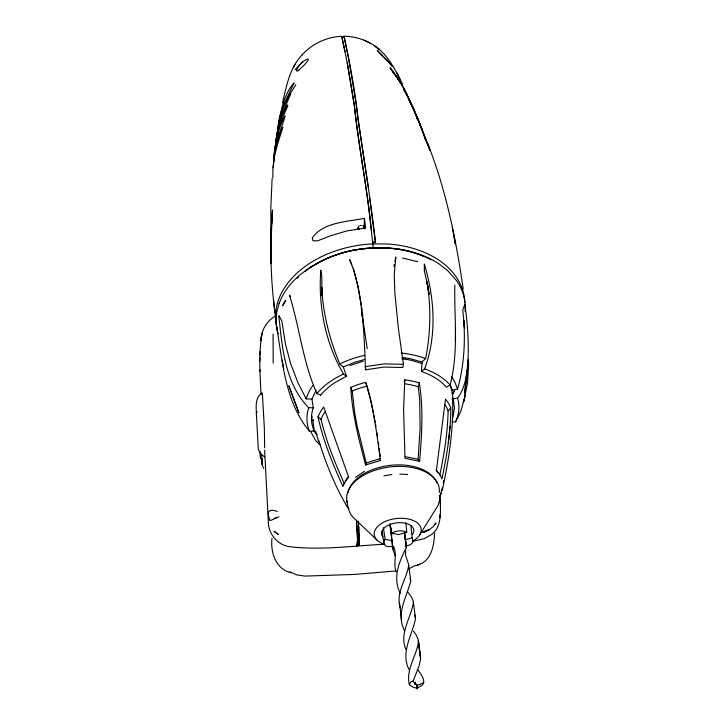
<?xml version="1.0" encoding="UTF-8"?>
<svg xmlns="http://www.w3.org/2000/svg" width="725" height="725" viewBox="0 0 725 725"><rect width="100%" height="100%" fill="white"/><g stroke="black" fill="none" stroke-linecap="round" stroke-linejoin="round"><path stroke-width="1.09" d="M357.389 538.548L356.537 520.251M440.211 499.208C440.356 508.796 441.471 519.209 437.184 528.099A25.928 22.103 6.6 0 1 432.082 534.198L424.107 538.738L412.48 541.321M426.853 281.128L429.191 294.54L426.853 281.128C431.239 306.72 430.641 333.147 425.62 358.594L421.968 362.038L421.488 371.535C430.822 374.698 439.803 379.646 446.346 387.141L450.089 385.02C458.807 352.441 454.131 318.447 454.82 285.206M264.625 450.298L268.304 521.311C268.15 533.138 276.606 544.067 288.206 546.514C320.178 550.628 352.821 545.816 384.875 544.212M394.871 261.245L395.841 256.976L394.237 274.385L394.835 292.683L398.388 328.488L403.453 364.331L402.81 367.484L383.724 367.077L365.491 369.832C364.213 335.856 363.216 301.183 353.211 268.35M262.359 332.503C258.308 352.794 260.003 373.837 261.054 394.355M405.61 549.378L405.502 554.933L408.556 564.286L410.703 580.915C406.933 597.065 395.37 614.03 404.695 630.904M264.67 447.833L264.335 427.659L262.522 396.394M455.427 340.587L455.472 328.624M274.929 152.848C274.902 137.659 280.049 123.023 286.312 109.375C286.547 108.397 288.659 105.134 287.381 104.98C280.086 117.74 276.107 132.63 275.609 147.302M277.911 131.243C278.137 118.719 283.484 106.847 288.976 95.791L295.791 84.662M450.76 408.012C450.787 431.928 446.863 455.635 441.915 478.971L440.419 475.392L436.432 470.244L445.494 399.085A68.748 43.119 -6.7 0 1 450.76 408.012L448.086 410.885C447.724 432.544 444.226 454.004 439.758 475.165M274.304 159.482L274.394 154.452M468.694 363.307L467.498 383.317L463.81 401.577M277.847 132.05L277.974 127.102L277.448 131.325M364.213 226.1L364.439 218.379C347.175 221.768 323.45 222.104 312.285 237.836L312.91 240.754L317.532 240.845L330.455 235.824L346.577 230.967L365.627 227.976L364.439 218.379M259.885 361.277L259.994 357.633M260.058 355.168L260.175 351.435M276.334 141.194L277.757 128.796L280.756 117.559L290.752 93.77L289.329 95.211M358.105 229.571L358.449 227.251L358.132 228.13M467.072 369.596L464.471 393.684C469.691 364.14 469.22 333.953 464.779 304.364L462.758 310.137L464.607 328.498L463.746 320.441C465.405 343.478 463.792 366.895 457.538 389.18L451.811 390.141L449.881 384.803M356.582 521.393L357.57 536.98L357.135 546.26L357.235 542.073M357.198 544.955L359.074 544.847L358.467 521.248M359.074 544.847L358.812 526.839M372.868 242.694L372.895 242.105L375.432 242.014L375.405 242.531L369.668 198.097M277.113 136.273L277.322 132.376M272.12 178.577L270.842 207.685L271.068 263.728L271.014 231.719L270.942 248.367L271.322 227.759L270.996 241.117L272.537 209.969C269.646 244.071 270.57 278.418 274.893 312.357M271.657 223.527L271.947 218.134M277.911 131.959L278.019 129.884M273.805 160.116C273.524 144.592 281.282 130.437 285.025 116C278.527 127.147 275.79 140.614 274.476 153.374M259.894 371.436L260.003 369.75M401.278 614.555L401.478 611.728M404.767 379.855L403.598 409.634L404.994 458.291L419.621 461.336C421.796 435.272 423.545 408.846 419.313 382.891A68.757 42.956 -7.1 0 0 404.767 379.846L404.233 381.776M419.621 461.336L418.135 459.306L420.128 427.705L419.639 399.122L418.262 386.86L419.313 382.891M406.435 547.466L404.559 532.893L406.435 547.466C399.221 561.286 392.325 578.088 400.227 593.249M261.752 394.028L262.024 392.823A16.023 0.716 88.4 0 1 262.522 396.258M465.06 311.478L465.233 309.475A94.975 65.667 -7.3 0 0 456.46 280.521L447.479 270.398L438.444 263.474M367.086 386.18L365.618 382.347A68.748 43.056 -7.5 0 0 350.837 387.386C352.033 413.803 358.911 439.531 365.581 464.979L380.407 460.502L380.498 459.514M263.692 468.468L262.133 464.761L261.643 454.058M394.047 266.601L394.273 264.453M448.267 443.365L450.089 426.209M467.308 367.403L468.142 359.736M343.741 37.455C343.396 35.09 346.378 36.767 347.583 36.386C357.198 37.093 366.533 40.41 374.544 45.757C388.219 54.919 395.614 70.316 402.665 84.58M364.666 228.565L364.539 227.106M365.491 369.832L365.772 367.666M434.628 533.228C433.994 545.445 431.611 561.259 417.645 564.993L419.82 564.132M467.598 367.24C466.392 378.015 464.145 389.207 457.638 398.152C459.949 406.018 459.079 414.555 455.545 421.914L452.273 421.887M279.125 121.564C281.309 108.333 285.034 92.709 294.078 82.84C287.807 96.887 279.089 110.78 278.201 126.775M464.471 397.146L464.788 394.953M261.326 337.098L260.964 340.877L261.281 337.197L261.227 337.642C262.115 329.068 267.081 321.166 274.413 316.662M273.923 160.107L274.485 156.935M276.153 147.429L278.318 138.366L281.517 129.358L282.877 127.355L277.294 145.009L274.403 156.79L272.944 167.656L272.845 177.852M443.274 482.778L443.664 480.711M415.108 684.418L415.534 682.243L415.108 684.418L413.223 680.875L419.267 665.323L420.591 658.844L418.135 639.45L416.386 635.299L413.468 631.103M274.965 149.885L275.799 145.689M277.666 136.237L278.5 132.041M442.187 490.671C448.648 460.747 453.587 430.242 452.608 399.529M442.259 487.925L440.256 494.93M463.347 402.629L464.027 399.339M276.397 139.001L277.331 134.768M279.207 126.304L280.367 121.012M282.532 102.905C286.366 86.193 289.692 68.078 301.881 55.1M276.887 143.206L274.313 154.905L273.262 167.747M416.721 684.518L417.192 688.75L416.721 684.518L415.633 683.766M465.187 395.587L460.783 411.311L455.545 421.914M316.064 390.141L311.931 399.094L306.158 398.868L297.957 382.691L290.761 364.013L285.487 344.312L281.88 321.093L278.817 315.638C282.107 347.42 285.106 383.797 308.732 407.722C306.05 415.416 306.376 423.962 309.62 431.438L314.17 430.822L312.702 419.295L313.445 420.917M452.536 418.542L454.493 408.166L451.811 390.141M358.449 228.094L358.884 229.535M279.043 303.576L276.642 312.801L276.071 321.991A94.893 65.613 -7.3 0 0 278.092 333.79M311.931 399.094L313.318 407.767C310.581 415.189 310.826 423.627 314.17 430.822M264.625 456.977L260.656 453.787L258.336 449.672L256.369 413.667L257.076 411.447M365.581 464.979L366.225 463.03L357.208 426.273L354.761 413.232L352.223 391.101L350.846 387.386M364.539 226.653L364.122 225.81L362.899 225.729L363.406 225.919M341.756 36.531L347.565 64.389L354.126 104.409C358.839 146.45 367.104 188.065 371.399 230.188M421.488 371.535L424.569 368.871C437.211 335.503 434.456 297.649 424.324 263.991L424.352 270.76L428.339 288.885M440.057 496.317L441.434 493.118M342.789 486.194L346.242 480.032L348.707 477.231L323.712 407.042A68.748 43.364 -7.8 0 0 318.021 416.821C323.169 440.936 332.712 463.801 342.789 486.194L344.23 483.412C334.923 462.659 326.187 441.489 321.057 419.267L318.021 416.821M343.614 37.546L344.121 36.966L348.662 58.834L356.356 105.397C362.228 150.909 370.475 196.303 375.432 242.014M345.254 481.219L348.381 476.497M452.454 394.527L454.575 390.594L452.454 394.527A71.358 45.92 -7.2 0 0 452.3 392.578M358.893 226.001L358.54 227.532M419.548 535.104L438.045 505.425L439.522 500.803L439.694 496.181M385.102 539.382L384.603 540.152A8.836 5.492 -20.3 0 0 387.322 546.523L392.288 546.55L392.551 540.723L385.102 539.382L383.38 527.655M363.76 226.137L364.032 225.747L364.122 226.282M434.982 524.302L436.015 523.042L433.042 526.758L428.901 529.903L423.445 532.458L428.901 529.903M320.622 395.152L316.916 393.503C324.084 385.02 333.5 378.667 343.523 374.009L346.45 376.248L334.85 382.655A72.427 46.101 -7.2 0 0 328.933 387.014A70.76 44.95 -7.3 0 0 320.649 395.161M260.556 458.436L260.175 451.621M363.651 228.547L363.388 226.245L364.294 226.481M297.051 278.427L298.609 276.805M260.937 393.702C255.055 398.678 256.215 406.861 256.369 413.667M295.057 69.7L303.159 61.489C314.369 54.067 304.391 65.413 301.074 68.014A10.268 1.613 -49 0 1 299.144 69.89M301.718 55.263C311.877 43.89 326.658 36.812 341.919 36.286M302.615 61.951C300.44 63.066 292.483 74.838 299.117 69.935M341.792 37.41L342.272 36.993L341.819 36.93L345.073 51.547M355.458 477.295L364.53 471.313M420.373 686.294L417.663 687.862M415.498 565.391L408.827 568.835M389.932 524.084L391.31 533.192L395.56 531.461M278.935 516.853L270.788 520.387L269.745 520.015M411.383 681.672L413.223 680.875M421.044 686.04C427.532 682.578 420.708 673.969 418.026 669.963M423.699 682.415L419.757 684.581L417.727 684.935M343.523 374.009C325.253 343.079 318.121 305.705 320.803 270.09L321.818 276.778L321.982 295.338L321.646 287.127C323.06 313.544 329.558 339.608 339.798 363.968L343.333 366.977L354.906 362.201L364.53 359.528M415.951 565.745L418.434 564.675M366.225 463.03L380.562 458.499M363.76 226.037L363.397 225.955M363.533 227.414L364.539 227.822L363.932 227.804L364.077 228.982M350.121 365.454L363.225 361.195M275.971 517.895L274.141 518.484M405.864 522.653L406.779 532.286L398.768 534.579L391.31 533.192M405.139 539.753L412.117 537.778L413.06 541.348A8.818 5.755 5.1 0 1 405.81 545.862M364.684 355.368L359.446 356.609A77.339 49.69 -7.2 0 0 339.798 363.968M383.933 475.808L391.835 474.549M364.983 366.669L383.951 363.905L403.453 364.331M453.043 398.777L457.638 398.152M396.022 570.938L354.425 574.436L305.035 576.085L296.634 574.889L289.837 571.726M359.926 225.547L361.512 225.439M425.131 256.904A92.075 63.773 -7.3 0 0 392.098 248.294L373.266 247.814L354.308 249.98A92.075 63.773 -7.3 0 0 304.917 271.413M357.153 544.457L359.029 544.348M373.593 247.859L387.259 247.95L400.544 249.418A94.975 65.667 -7.3 0 1 438.462 263.501M277.022 327.827A95.002 65.884 -7.3 0 1 373.13 243.863L387.784 243.999A95.002 65.884 -7.3 0 1 464.77 302.615M313.318 407.767L308.732 407.722M399.81 474.096L407.595 474.485M363.932 227.804L364.539 227.822M416.431 688.107L413.159 687.2L409.398 684.799L410.495 682.298A8.492 4.404 -4 0 1 411.392 681.681M405.212 456.632L418.135 459.306M402.094 357.38L410.296 358.667L421.968 362.038M401.804 358.721L405.148 359.129M277.294 511.451C269.818 508.733 266.746 510.463 269.102 518.076M402.529 258.037L417.654 261.662M405.275 359.147L411.691 360.388L422.14 363.651M425.62 358.594L420.364 356.8A77.358 49.681 -7.2 0 0 401.215 353.075M424.569 368.871C434.112 372.26 443.328 377.335 450.089 385.02M291.423 572.786C275.745 569.569 270.38 552.441 271.984 538.249M370.004 42.992L364.032 40.156M406.779 532.286L405.71 531.706A8.863 3.489 -5.6 0 0 395.551 531.461M406.335 547.547L404.432 532.92M358.313 228.022L357.923 227.704L358.005 228.457M348.961 508.814L346.188 505.633M411.093 104.346L404.305 88.577L398.07 79.007L406.607 93.498L413.168 108.913M320.169 445.068L315.765 440.691L310.78 431.71M377.063 540.152L354.471 518.629C349.223 514.27 347.773 507.337 346.913 500.921M309.62 431.438C285.433 402.756 282.659 362.826 276.778 327.41M290.653 296.552L289.402 295.084C299.733 327.528 302.778 362.228 316.916 393.503M407.577 591.736L411.546 597.146L413.223 601.043L415.516 618.488C412.407 635.363 399.801 652.609 409.389 670.118M436.097 469.909L438.054 472.791M393.702 546.75C397.282 554.562 392.977 563.688 396.122 571.762M399.085 80.076L390.24 68.068L398.723 79.723M399.575 80.838L390.24 68.068L398.388 79.242M346.342 505.334C334.651 485.143 325.697 463.139 318.9 440.809M382.873 536.98L382.302 536.147A16.24 9.244 -7 0 1 398.333 522.698A16.24 9.244 -7 0 1 412.634 534.334M363.95 226.39L364.34 227.605L363.986 227.251M344.076 36.25C349.758 63.093 355.187 90.181 357.742 117.541L368.173 186.207M396.729 72.618L400.118 79.487M420.21 124.6L419.059 122.135L426.209 141.194M395.234 555.903L393.104 549.885L390.023 524.574M420.138 124.791L427.668 144.891M414.401 614.519L414.754 615.344M418.352 120.54L413.948 109.403L409.208 100.304L417.419 117.477L421.116 127.935M414.02 110.164L409.099 98.763L403.78 89.583L412.833 106.829L417.401 119.435M351.788 264.833L349.667 259.668L353.338 269.011M427.433 142.816C446.011 189.66 456.061 239.341 463.23 289.058M423.717 133.491L429.988 150.365L426.871 141.873M346.45 376.248L343.333 366.977M419.576 653.986L420.002 655.237M422.53 131.261L418.542 120.196L414.283 111.179L421.751 128.252L425.412 139.689M457.538 389.18L454.938 382.265A77.285 49.635 -7.1 0 0 451.485 376.728M414.392 111.133L415.253 113.898M315.583 431.139L318.773 441.86M365.618 382.347C373.611 407.722 376.937 434.212 380.407 460.502M405.728 649.156C399.103 632.717 411.302 617.682 413.422 602.131M353.718 270.062L358.114 286.756L361.376 305.533M367.376 387.25L370.031 396.901M410.196 578.45L410.703 580.915M415.035 616.123L415.516 618.488M370.33 397.98L373.638 413.35M311.895 416.114L312.257 417.808M416.685 115.846L417.382 119.136M400.381 608.121C395.261 592.869 406.498 579.674 408.719 565.446M452.282 226.979L455.309 243.908L453.995 235.843M409.398 684.799C405.556 669.302 416.694 656.08 418.443 641.426L420.554 657.865M347.13 62.586L350.438 81.862M374.055 415.543L374.435 417.718M374.807 419.902L375.178 422.086M375.55 424.27L375.922 426.445M282.224 360.135L283.656 368.672M350.619 82.949L351.843 90.534M352.024 91.622L354.48 105.877C358.349 145.807 366.841 185.401 370.702 225.43M382.075 531.407L383.924 543.369M361.702 307.699L362.029 309.856M376.946 432.843L377.417 435.952M362.219 314.994L367.231 348.671M378.341 442.295L378.794 445.513M379.248 448.73L379.538 450.905M379.837 453.071L380.272 456.324M370.837 226.517L373.266 247.814M372.895 242.105L373.112 243.845M418.334 640.429L420.246 655.944M399.511 603.073L401.568 620.147M362.572 314.269L362.844 316.481M390.929 527.347L391.201 529.576M391.609 532.92L391.872 535.15M390.059 524.003L392.986 549.178M361.349 307.826L362.989 322.326M273.642 300.848L275.627 319M358.712 228.167L358.803 229.018M359.12 536.717L359.301 538.457L359.111 534.107M439.848 495.229L440.519 504.047M410.903 525.299L412.117 537.778M364.158 328.57L364.367 330.763M262.015 462.931L262.115 464.218L261.798 458.49L262.015 462.931L261.834 459.759M276.288 138.013L276.515 141.212M364.729 227.976L364.775 228.583M260.275 453.66L260.565 458.726M439.848 514.85L439.885 517.849M273.089 334.071L273.18 363.171M383.48 543.913A23.626 13.485 -7 0 1 379.683 524.719A23.626 13.485 -7 0 1 413.667 520.686A23.626 13.485 -7 0 1 414.093 540.288M347.438 503.041A46.59 27.559 -7.1 0 1 390.258 466.9A46.59 27.559 -7.1 0 1 439.287 492.411M452.391 397.663A71.358 45.92 -7.2 0 1 452.192 399.674M450.751 385.754A71.358 45.92 -7.2 0 1 452.019 390.585M279.107 303.53A94.975 65.667 -7.3 0 1 299.788 275.011L309.874 267.462L324.863 259.296A94.975 65.667 -7.3 0 1 373.683 247.859M317.206 434.547A77.258 49.653 -7.2 0 1 313.091 430.215M306.167 398.868A77.321 49.662 -7.2 0 1 312.983 385.365M304.98 271.485A92.256 63.882 -7.3 0 1 307.4 269.673M309.067 268.495A92.256 63.882 -7.3 0 1 319.172 262.341M320.151 261.825A92.256 63.882 -7.3 0 1 327.256 258.426A91.984 63.709 -7.3 0 1 344.991 252.227A92.619 64.126 -7.3 0 1 364.113 248.602A92.256 63.891 -7.3 0 1 400.744 249.627A91.984 63.7 -7.3 0 1 417.999 254.158M418.987 254.52A92.619 64.135 -7.3 0 1 422.874 256.043M404.677 383.77A64.48 41.053 -7.3 0 1 418.307 386.815M352.178 391.047A64.471 41.008 -6.8 0 1 367.058 386.117M321.03 419.267A64.443 40.709 -6.5 0 1 325.017 411.963M445.014 404.695A64.462 40.827 -7.7 0 1 448.095 410.876M348.045 492.819A45.149 26.771 -7.1 0 1 388.002 465.658A45.149 26.771 -7.1 0 1 435.462 480.303M436.097 481.527A45.149 26.771 -7.1 0 1 436.622 482.768M426.064 257.33A92.075 63.773 -7.3 0 1 431.112 259.885M269.736 520.115A5.22 1.178 85.7 0 1 269.066 518.221M364.122 225.81L364.358 226.653L364.131 225.711M294.993 64.389L293.471 67.316L294.993 64.389M284.336 302.615L282.569 305.85L285.795 300.213L284.336 302.615M427.243 530.202L422.757 532.34L427.243 530.202M278.192 534.407L274.159 531.325L278.192 534.407M379.374 49.499L374.49 45.784L379.374 49.499M386.996 60.175L377.145 50.261L392.452 66.256L386.996 60.175M298.881 412.761L288.885 385.981L298.881 412.761"/></g></svg>
